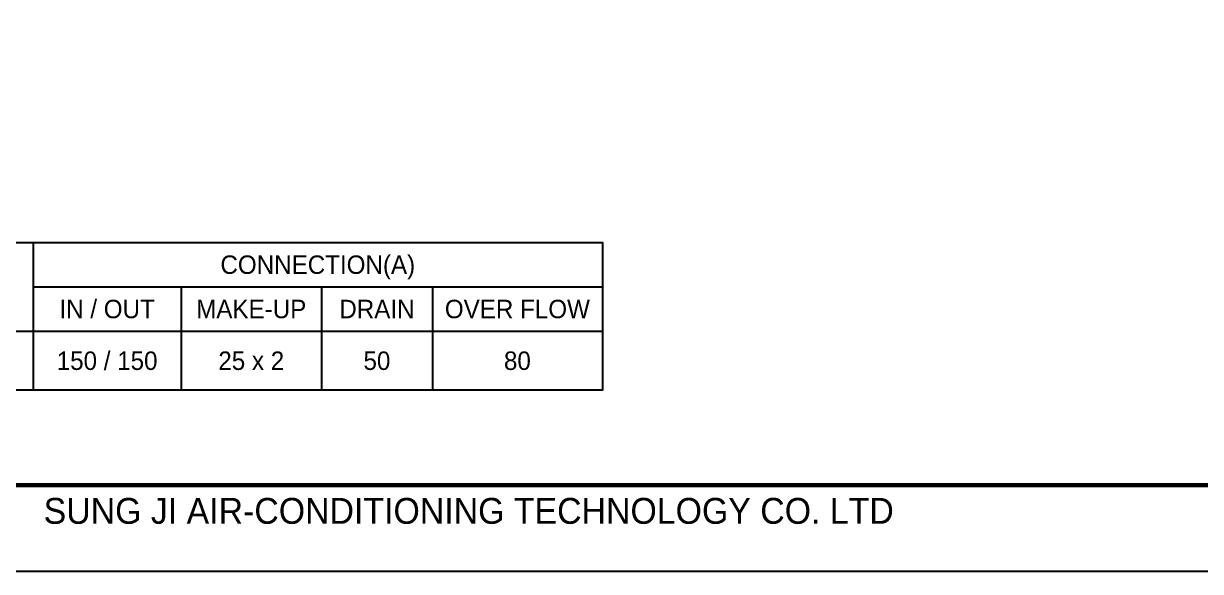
# Model space of a CAD drawing. Header units: millimetres. Extents: x 123960 to 162203, y 62385 to 83180.
# Drawn here: x 143098 to 152650, y 62385 to 66835 of the extents above; entities that cross this region are included whole.
import ezdxf
from ezdxf.enums import TextEntityAlignment as Align

# ---------------------------------------------------------------- set-up
doc = ezdxf.new("R2010")
doc.units = ezdxf.units.MM
doc.header["$LTSCALE"] = 30
doc.header["$MEASUREMENT"] = 0
doc.layers.get('DEFPOINTS').update_dxf_attribs({"color": 143, "linetype": 'CONTINUOUS'})
for name, color, linetype in [('냉각탑_box', 1, 'CONTINUOUS'), ('냉각탑_form', 1, 'CONTINUOUS'), ('냉각탑_text', 3, 'CONTINUOUS')]:
    doc.layers.add(name, color=color, linetype=linetype)
doc.styles.add('돋움', font='')
doc.styles.get('돋움').set_extended_font_data('Dotum')

# ---------------------------------------------------------------- blocks, each defined once
blk = doc.blocks.new('냉각탑form')
at = {"layer": 'DEFPOINTS'}
blk.add_lwpolyline([(0, 297.07), (420.1, 297.07), (420.1, 0), (0, 0)], close=True, dxfattribs=at)
at = {"layer": '냉각탑_form', "const_width": 0.5}
blk.add_lwpolyline([(10, 287.07), (10, 10), (410.1, 10), (410.1, 287.07)], close=True, dxfattribs=at)
at = {"layer": '냉각탑_form', "style": '돋움'}
blk.add_text('SUNG JI AIR-CONDITIONING TECHNOLOGY CO. LTD', height=3.0007, dxfattribs=at).set_placement((149.5, 5.53))

msp = doc.modelspace()

# ---------------------------------------------------------------- linework, layer by layer
at = {"layer": '냉각탑_box'}
for p, q in [((143176, 65056.8), (143176, 63856.8)), ((143176, 64696.8), (147796, 64696.8)), ((144376, 64696.8), (144376, 63856.8)), ((145516, 64696.8), (145516, 63856.8)), ((146416, 64696.8), (146416, 63856.8)), ((134896, 64336.8), (147796, 64336.8))]:
    msp.add_line(p, q, dxfattribs=at)
msp.add_lwpolyline([(134896, 65056.8), (147796, 65056.8), (147796, 63856.8), (134896, 63856.8)], close=True, dxfattribs=at)

# ---------------------------------------------------------------- block references
at = {"layer": '냉각탑_form', "xscale": 70, "yscale": 70, "zscale": 70}
msp.add_blockref('냉각탑form', (132795.9, 62385.3), dxfattribs=at)

# ---------------------------------------------------------------- texts
at = {"layer": '냉각탑_text', "style": '돋움'}
for s, p in [('CONNECTION(A)', (145486, 64876.8)), ('IN / OUT', (143776, 64516.8)), ('MAKE-UP', (144946, 64516.8)), ('DRAIN', (145966, 64516.8)), ('OVER FLOW', (147106, 64516.8)), ('150 / 150', (143776, 64096.8)), ('25 x 2', (144946, 64096.8)), ('50', (145966, 64096.8)), ('80', (147106, 64096.8))]:
    msp.add_text(s, height=150, dxfattribs=at).set_placement(p, align=Align.MIDDLE_CENTER)

doc.saveas('drawing.dxf')
